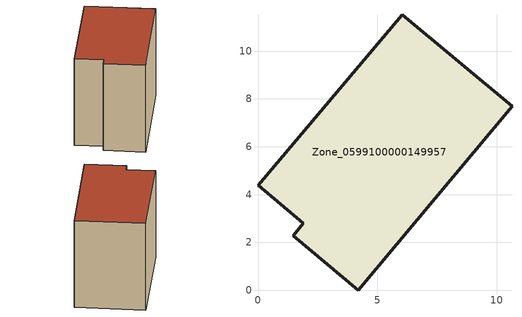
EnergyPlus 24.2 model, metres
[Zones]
Zone_0599100000149957
 floor ground (C_G): 1.48,2.28 1.9,2.8 0,4.39 6.04,11.52 10.63,7.69 4.19,0 z0
 wall outside (C_F): 1.9,2.8 1.48,2.28 4.19,0 10.63,7.69 6.04,11.52 0,4.39 1.9,2.8 z0:8.19
 roof outside (C_R): 6.04,11.52 0,4.39 1.9,2.8 1.48,2.28 4.19,0 10.63,7.69 z8.19
[BUILDING]
Pand.0599100000149957: North Axis=0; Terrain=City; Loads Convergence Tolerance Value=0.04; Temperature Convergence Tolerance Value=0.4; Solar Distribution=FullExterior; Maximum Number of Warmup Days=25; Minimum Number of Warmup Days=1
[Site:Location]
Rotterdam.The.Hague.AP_ZH_NLD Design_Conditions: Latitude=51.96; Longitude=4.45; Time Zone=1; Elevation=-4.5
[SITE:GROUNDTEMPERATURE:BUILDINGSURFACE]
18, 18, 18, 18, 18, 18, 18, 18, 18, 18, 18, 18
[MATERIAL] Thermal Absorptance=0.9; Solar Absorptance=0.7; Visible Absorptance=0.7
Name | Roughness | Thickness | Conductivity | Density | Specific Heat
G.TI.1946-1964 | MediumSmooth | 0.15 | 1 | 540 | 1210
F.TI.1946-1964 | Rough | 0.3 | 0.857143 | 1920 | 840
R.TI.1946-1964 | MediumRough | 0.2 | 0.277778 | 1500 | 1000
[CONSTRUCTION]
C_G: G.TI.1946-1964
C_F: F.TI.1946-1964
C_R: R.TI.1946-1964
[ZONE]
Zone_0599100000149957: Type=1; Multiplier=1; Ceiling Height=Autocalculate; Volume=Autocalculate; Floor Area=autocalculate; Part of Total Floor Area=Yes
[ZONEINFILTRATION:DESIGNFLOWRATE]
Infil_Zone_0599100000149957: Zone or ZoneList or Space or SpaceList=Zone_0599100000149957; Schedule=AlwaysOn; Design Flow Rate Calculation Method=Flow/Area; Flow Rate per Floor Area=0.003; Constant Term Coefficient=1; Temperature Term Coefficient=0; Velocity Term Coefficient=0; Velocity Squared Term Coefficient=0
[HVACTEMPLATE:ZONE:IDEALLOADSAIRSYSTEM]
Zone_0599100000149957: Maximum Heating Supply Air Temperature=50; Minimum Cooling Supply Air Temperature=13; Maximum Heating Supply Air Humidity Ratio=0.0156; Minimum Cooling Supply Air Humidity Ratio=0.0077; Heating Limit=NoLimit; Cooling Limit=NoLimit; Dehumidification Control Type=ConstantSensibleHeatRatio; Cooling Sensible Heat Ratio=0.7; Dehumidification Setpoint=60; Humidification Control Type=None; Humidification Setpoint=30; Outdoor Air Method=None; Outdoor Air Flow Rate per Person=0.00944; Outdoor Air Flow Rate per Zone Floor Area=0; Outdoor Air Flow Rate per Zone=0; Demand Controlled Ventilation Type=None; Outdoor Air Economizer Type=NoEconomizer; Heat Recovery Type=None; Sensible Heat Recovery Effectiveness=0.7; Latent Heat Recovery Effectiveness=0.65
[ZONECONTROL:THERMOSTAT]
ThermostatControl_Zone_0599100000149957: Zone or ZoneList=Zone_0599100000149957; Control Type Schedule=DualSetpointControlType; Control 1=Thermostat_Zone_0599100000149957; Temperature Difference Between Cutout And Setpoint=0
[THERMOSTATSETPOINT:DUALSETPOINT]
Thermostat_Zone_0599100000149957: Heating Setpoint Temperature Schedule=HeatingSetpoint_Zone_0599100000149957; Cooling Setpoint Temperature Schedule=CoolingSetpoint_Zone_0599100000149957
[SCHEDULE:COMPACT]
HeatingSetpoint_Zone_0599100000149957: Through: 12/31, For: AllDays, Until: 24:00, 21
CoolingSetpoint_Zone_0599100000149957: Through: 12/31, For: AllDays, Until: 24:00, 24
DualSetpointControlType: Through: 12/31, For: AllDays, Until: 24:00, 4
AlwaysOn: Through: 12/31, For: AllDays, Until: 24:00, 1
